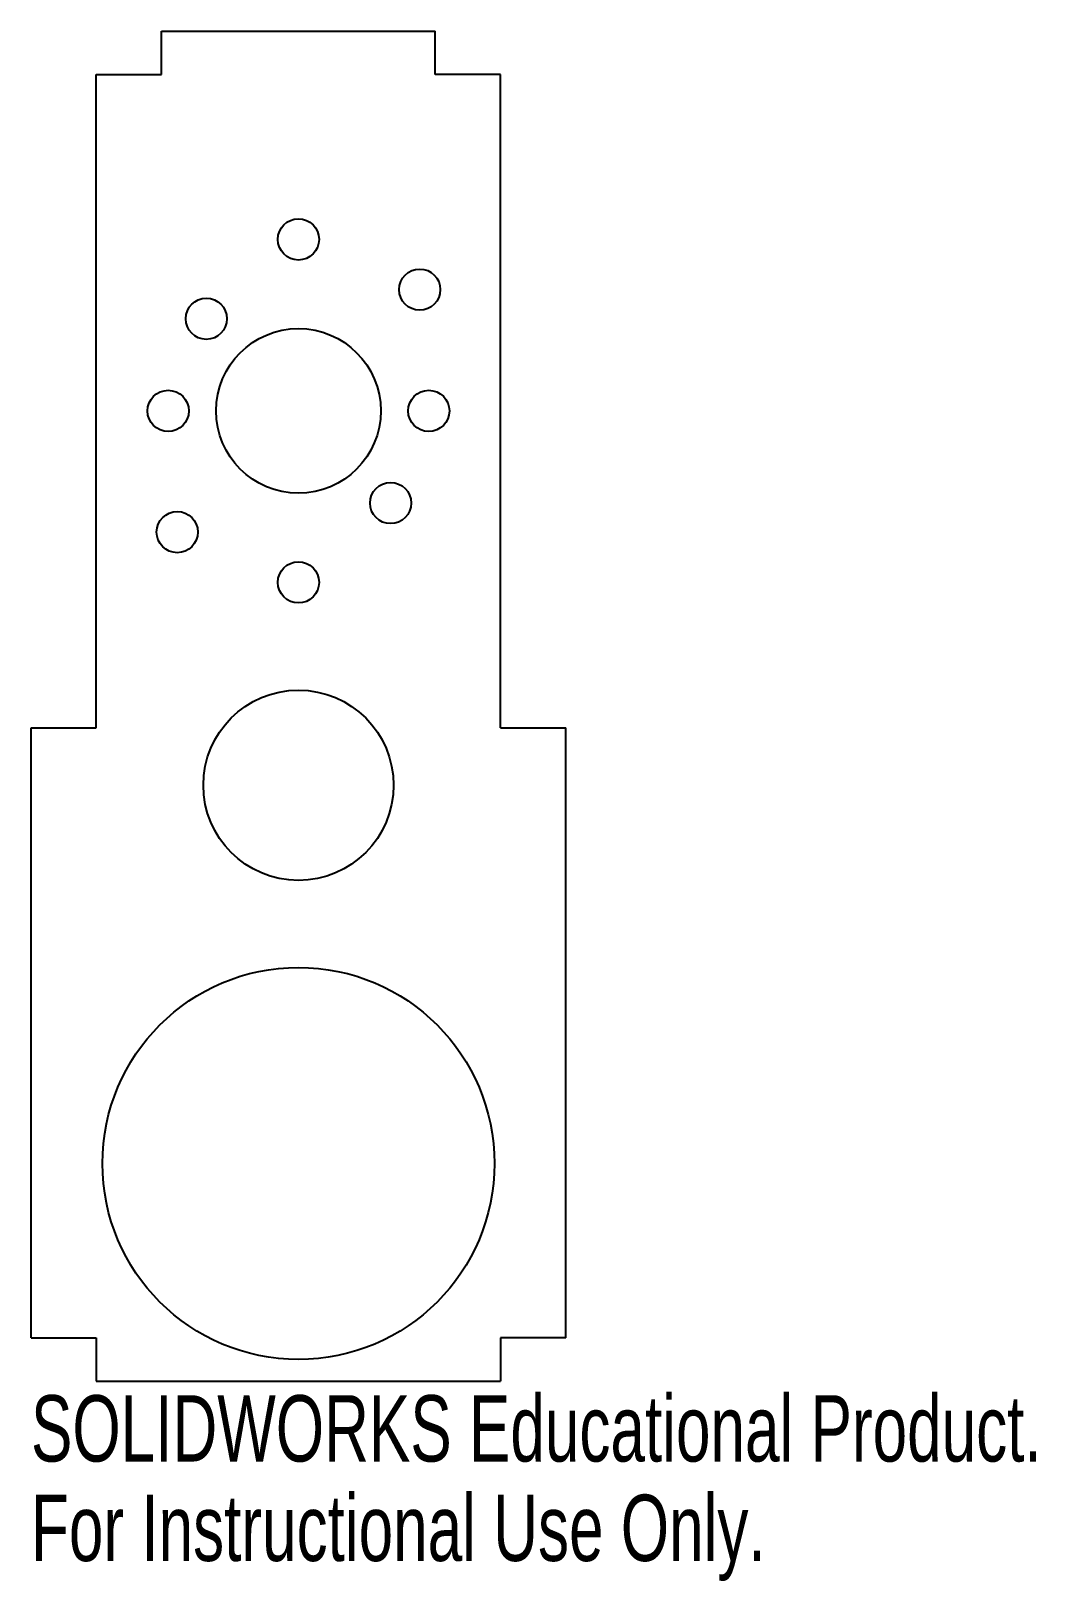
# Model space of a CAD drawing. Header units: inches. Extents: x -0.77 to 2.12, y -0.7 to 3.75.
import ezdxf

# ---------------------------------------------------------------- set-up
doc = ezdxf.new("R2010")
doc.units = ezdxf.units.IN
doc.header["$MEASUREMENT"] = 0
doc.styles.add('SLDTEXTSTYLE0', font='TXT', dxfattribs={"width": 0.7})

msp = doc.modelspace()

# ---------------------------------------------------------------- linework, layer by layer
at = {"color": 7, "linetype": 'Continuous', "lineweight": 25}
for p, q in [((-0.3927, 3.75), (0.3927, 3.75)), ((-0.3927, 3.625), (-0.3927, 3.75)), ((0.3927, 3.625), (0.3927, 3.75)), ((-0.5802, 3.625), (-0.3927, 3.625)), ((-0.5802, 1.75), (-0.5802, 3.625)), ((0.5802, 3.625), (0.3927, 3.625)), ((0.5802, 1.75), (0.5802, 3.625)), ((-0.7677, 1.75), (-0.5802, 1.75)), ((-0.7677, 0), (-0.7677, 1.75)), ((0.5802, 1.75), (0.7677, 1.75)), ((0.7677, 0), (0.7677, 1.75)), ((-0.7677, 0), (-0.5802, 0)), ((-0.5802, 0), (-0.5802, -0.125)), ((0.5802, 0), (0.5802, -0.125)), ((0.7677, 0), (0.5802, 0)), ((-0.5802, -0.125), (0.5802, -0.125))]:
    msp.add_line(p, q, dxfattribs=at)
for centre, radius in [((0, 3.1519), 0.0591), ((0.348, 3.0078), 0.0591), ((-0.2645, 2.9242), 0.0591), ((0, 2.6598), 0.2362), ((-0.374, 2.6598), 0.0591), ((0.374, 2.6598), 0.0591), ((0.2645, 2.3953), 0.0591), ((-0.348, 2.3118), 0.0591), ((0, 2.1676), 0.0591), ((0, 1.5855), 0.273), ((0, 0.5), 0.5625)]:
    msp.add_circle(centre, radius, dxfattribs=at)

# ---------------------------------------------------------------- texts
at = {"color": 7, "linetype": 'Continuous', "char_height": 0.1903, "attachment_point": 1, "style": 'SLDTEXTSTYLE0'}
for s, insert in [('SOLIDWORKS Educational Product.', (-0.7677, -0.1651)), ('For Instructional Use Only.', (-0.7677, -0.4506))]:
    msp.add_mtext(s, dxfattribs=dict(at, insert=insert))

doc.saveas('drawing.dxf')
